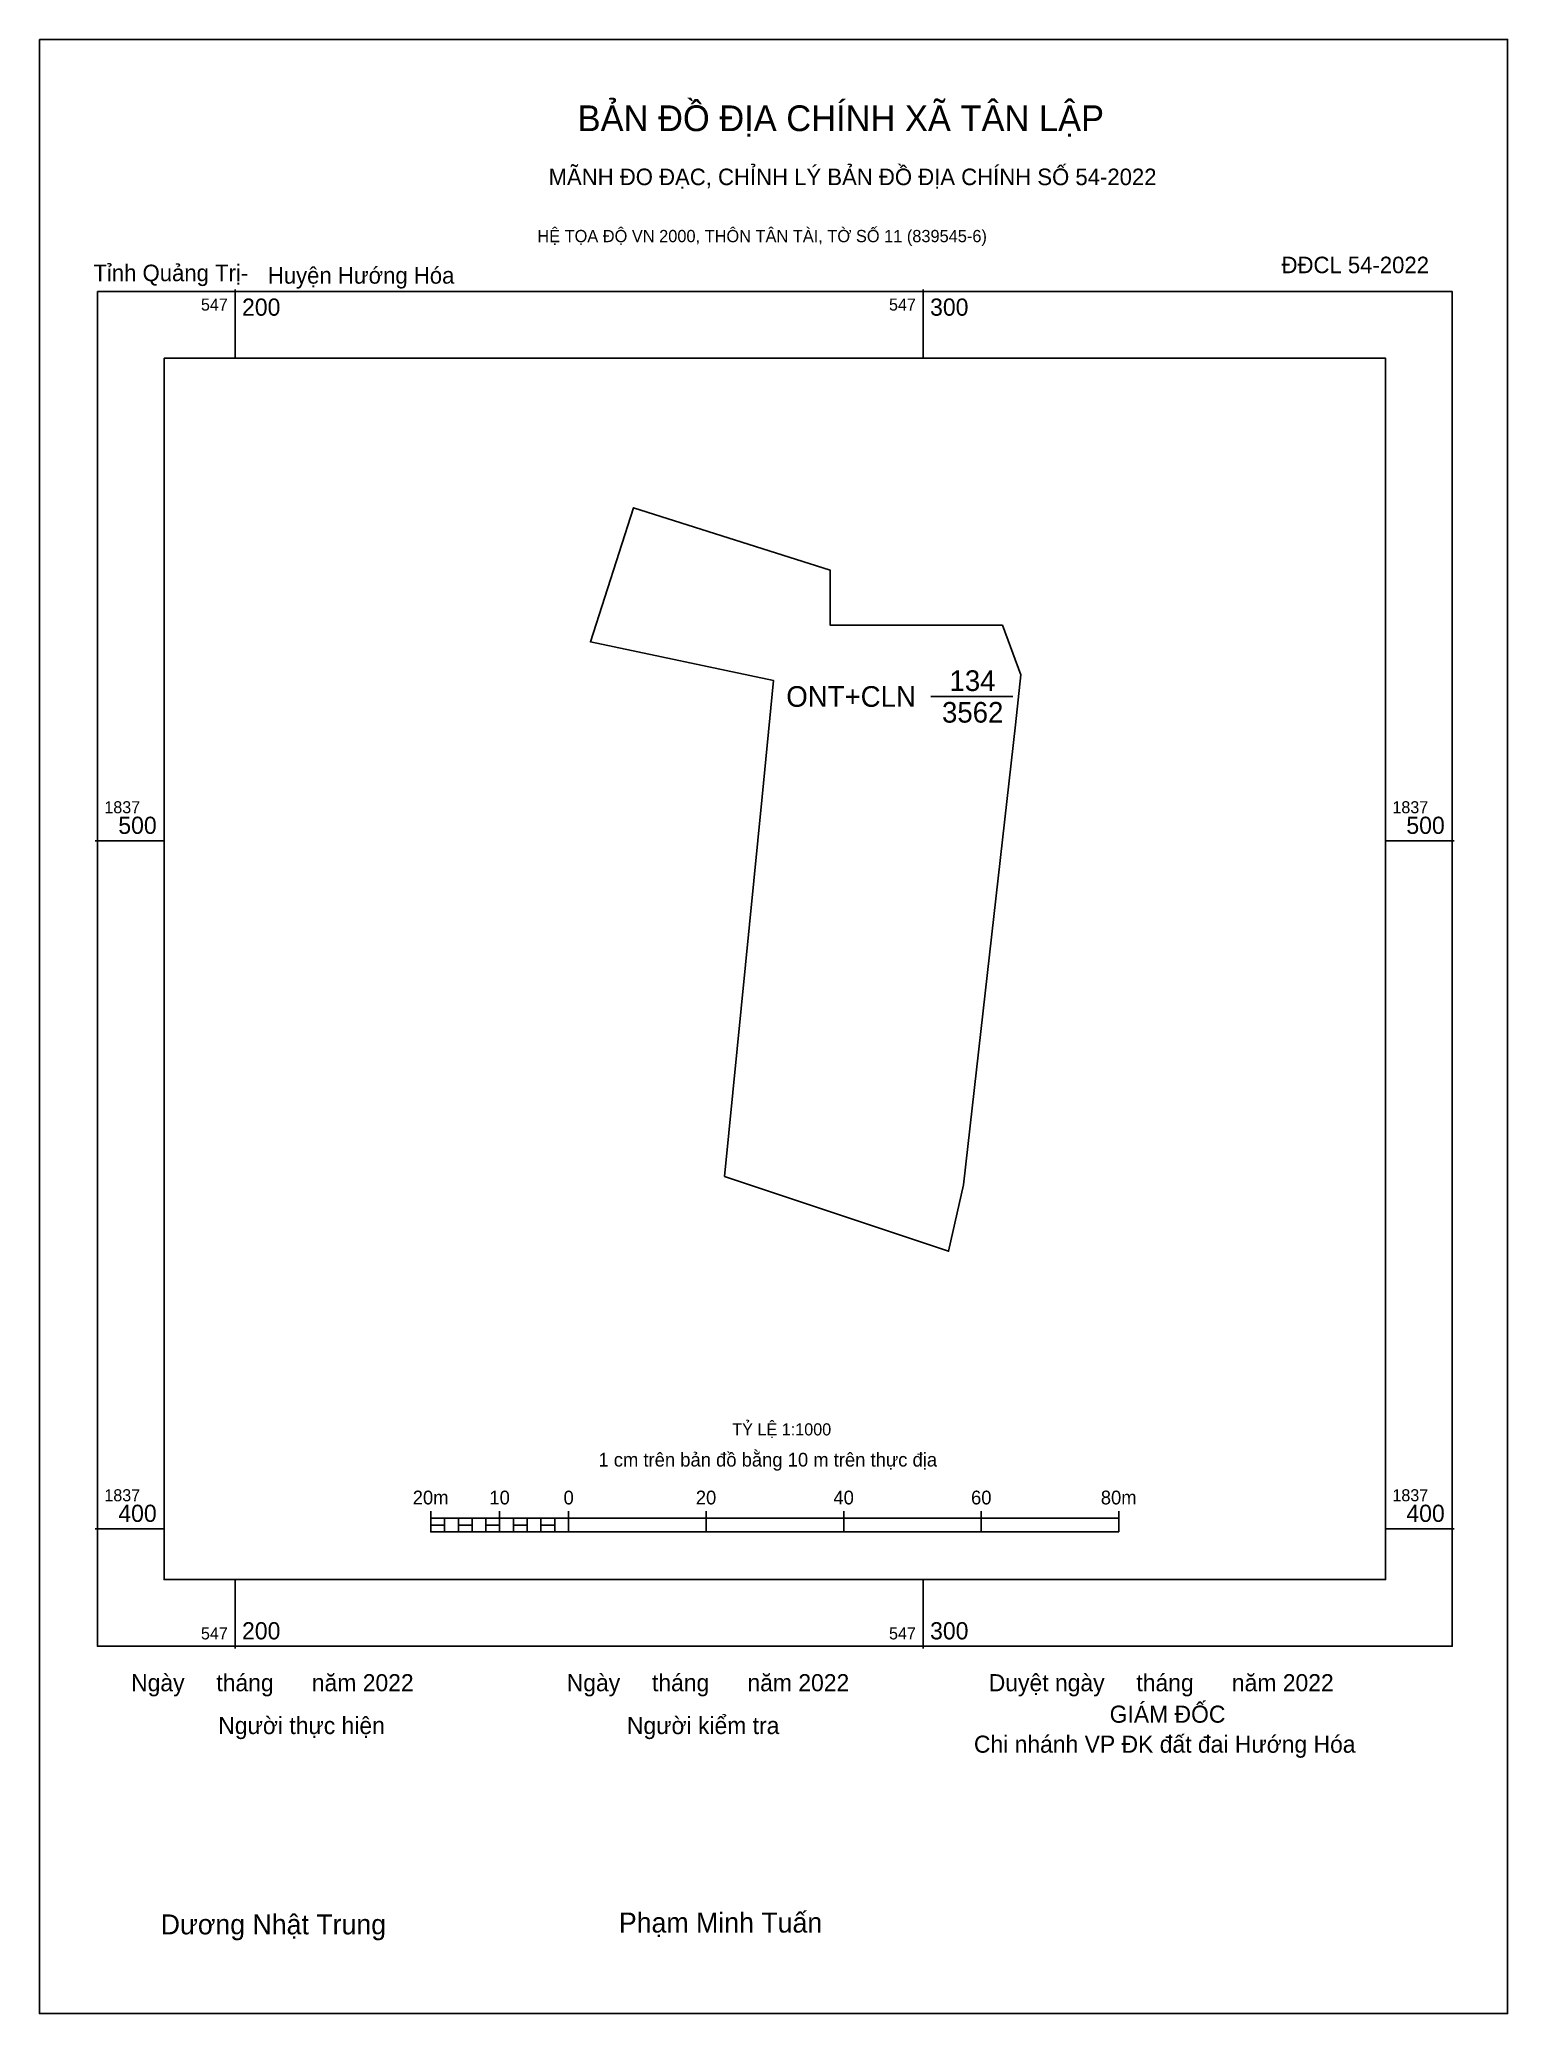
# Model space of a CAD drawing. Extents: x 547172 to 547385, y 1837330 to 1837616.
import ezdxf

# ---------------------------------------------------------------- set-up
doc = ezdxf.new("R2010")
doc.units = 0
for name, color, linetype in [('Level 10', 7, 'Continuous'), ('Level 13', 7, 'Continuous'), ('Level 15', 7, 'Continuous'), ('Level 27', 7, 'Continuous'), ('Level 6', 7, 'Continuous'), ('Level 62', 7, 'Continuous'), ('Level 63', 7, 'Continuous'), ('Level 9', 7, 'Continuous')]:
    doc.layers.add(name, color=color, linetype=linetype)

msp = doc.modelspace()

# ---------------------------------------------------------------- linework, layer by layer
at = {"layer": 'Level 10'}
msp.add_line((547301.09, 1837520.97), (547313.04, 1837520.97), dxfattribs=at)
msp.add_lwpolyline([(547251.66, 1837528.89), (547257.91, 1837548.41), (547286.5, 1837539.32), (547286.5, 1837531.32), (547311.5, 1837531.32), (547314.21, 1837524.11), (547313.39, 1837516.85), (547305.87, 1837450), (547303.69, 1837440.34), (547271.13, 1837451.22), (547276.59, 1837506.39), (547278.26, 1837523.28)], close=True, dxfattribs=at)
at = {"layer": 'Level 15'}
msp.add_lwpolyline([(547171.56, 1837616.46), (547384.92, 1837616.46), (547384.92, 1837329.54), (547171.56, 1837329.54)], close=True, dxfattribs=at)
at = {"layer": 'Level 27'}
for p, q in [((547311.5, 1837531.32), (547311.5, 1837531.33)), ((547251.66, 1837528.89), (547251.65, 1837528.89)), ((547251.66, 1837528.89), (547251.66, 1837528.88)), ((547276.59, 1837506.39), (547276.58, 1837506.39)), ((547271.13, 1837451.22), (547271.12, 1837451.23)), ((547303.69, 1837440.34), (547303.69, 1837440.33)), ((547303.69, 1837440.34), (547303.7, 1837440.34))]:
    msp.add_line(p, q, dxfattribs=at)
at = {"layer": 'Level 62'}
msp.add_lwpolyline([(547189.68, 1837570.12), (547367.19, 1837570.12), (547367.19, 1837392.61), (547189.68, 1837392.61)], close=True, dxfattribs=at)
at = {"layer": 'Level 63'}
for p, q in [((547200, 1837580.12), (547200, 1837570.12)), ((547300, 1837580.12), (547300, 1837570.12)), ((547179.68, 1837500), (547189.68, 1837500)), ((547367.19, 1837500), (547377.19, 1837500)), ((547228.44, 1837402.54), (547228.44, 1837399.54)), ((547228.44, 1837401.54), (547328.44, 1837401.54)), ((547230.44, 1837401.54), (547230.44, 1837399.54)), ((547232.44, 1837401.54), (547232.44, 1837399.54)), ((547234.44, 1837401.54), (547234.44, 1837399.54)), ((547236.44, 1837401.54), (547236.44, 1837399.54)), ((547238.44, 1837402.54), (547238.44, 1837399.54)), ((547238.44, 1837401.54), (547238.44, 1837399.54)), ((547240.44, 1837401.54), (547240.44, 1837399.54)), ((547242.44, 1837401.54), (547242.44, 1837399.54)), ((547244.44, 1837401.54), (547244.44, 1837399.54)), ((547246.44, 1837401.54), (547246.44, 1837399.54)), ((547248.44, 1837402.54), (547248.44, 1837399.54)), ((547248.44, 1837401.54), (547248.44, 1837399.54)), ((547268.44, 1837402.54), (547268.44, 1837399.54)), ((547288.44, 1837402.54), (547288.44, 1837399.54)), ((547308.44, 1837402.54), (547308.44, 1837399.54)), ((547328.44, 1837402.54), (547328.44, 1837399.54)), ((547179.68, 1837400), (547189.68, 1837400)), ((547228.44, 1837399.54), (547328.44, 1837399.54)), ((547367.19, 1837400), (547377.19, 1837400)), ((547200, 1837392.61), (547200, 1837382.61)), ((547300, 1837392.61), (547300, 1837382.61))]:
    msp.add_line(p, q, dxfattribs=at)
for points in [[(547179.99, 1837579.81), (547376.88, 1837579.81), (547376.88, 1837382.92), (547179.99, 1837382.92)], [(547228.44, 1837400.54), (547230.44, 1837400.54), (547230.44, 1837399.54), (547228.44, 1837399.54)], [(547228.44, 1837400.54), (547230.44, 1837400.54), (547230.44, 1837399.54), (547228.44, 1837399.54)], [(547232.44, 1837400.54), (547234.44, 1837400.54), (547234.44, 1837399.54), (547232.44, 1837399.54)], [(547236.44, 1837400.54), (547238.44, 1837400.54), (547238.44, 1837399.54), (547236.44, 1837399.54)], [(547240.44, 1837400.54), (547242.44, 1837400.54), (547242.44, 1837399.54), (547240.44, 1837399.54)], [(547244.44, 1837400.54), (547246.44, 1837400.54), (547246.44, 1837399.54), (547244.44, 1837399.54)]]:
    msp.add_lwpolyline(points, close=True, dxfattribs=at)

# ---------------------------------------------------------------- texts
at = {"layer": 'Level 13'}
for s, p in [('134', (547303.82, 1837521.77)), ('ONT+CLN', (547280.1, 1837519.47)), ('3562', (547302.73, 1837517.17))]:
    msp.add_text(s, height=3, dxfattribs=at).set_placement(p)
at = {"layer": 'Level 6'}
msp.add_text('TỶ LỆ 1:1000', height=1.7579, dxfattribs=at).set_placement((547272.25, 1837413.57))
at = {"layer": 'Level 63'}
for s, height, p in [('BẢN ĐỒ ĐỊA CHÍNH XÃ TÂN LẬP', 3.7437, (547249.78, 1837603.14)), ('MÃNH ĐO ĐẠC, CHỈNH LÝ BẢN ĐỒ ĐỊA CHÍNH SỐ 54-2022', 2.4022, (547245.55, 1837595.29)), ('HỆ TỌA ĐỘ VN 2000, THÔN TÂN TÀI, TỜ SỐ 11 (839545-6)', 1.7782, (547243.92, 1837587)), ('547', 1.75, (547195.03, 1837577.06)), ('200', 2.5, (547201, 1837576.31)), ('547', 1.75, (547295.03, 1837577.06)), ('300', 2.5, (547301, 1837576.31)), ('1837', 1.75, (547180.99, 1837504)), ('1837', 1.75, (547368.19, 1837504)), ('500', 2.5, (547183.02, 1837501)), ('500', 2.5, (547370.22, 1837501)), ('1 cm trên bản đồ bằng 10 m trên thực địa', 2, (547252.8, 1837409.04)), ('1837', 1.75, (547180.99, 1837404)), ('400', 2.5, (547183.02, 1837401)), ('20m', 2, (547225.81, 1837403.54)), ('10', 2, (547236.95, 1837403.54)), ('0', 2, (547247.73, 1837403.54)), ('20', 2, (547266.95, 1837403.54)), ('40', 2, (547286.95, 1837403.54)), ('60', 2, (547306.95, 1837403.54)), ('80m', 2, (547325.81, 1837403.54)), ('1837', 1.75, (547368.19, 1837404)), ('400', 2.5, (547370.22, 1837401)), ('200', 2.5, (547201, 1837383.92)), ('300', 2.5, (547301, 1837383.92)), ('547', 1.75, (547195.03, 1837383.92)), ('547', 1.75, (547295.03, 1837383.92)), ('Ngày     tháng      năm 2022', 2.4883, (547184.88, 1837376.38)), ('Ngày     tháng      năm 2022', 2.4883, (547248.19, 1837376.38)), ('Duyệt ngày     tháng      năm 2022', 2.4883, (547309.53, 1837376.38)), ('GIÁM ĐỐC', 2.488, (547327.1, 1837371.81)), ('Người thực hiện', 2.4883, (547197.55, 1837370.16)), ('Người kiểm tra', 2.4883, (547256.94, 1837370.16)), ('Chi nhánh VP ĐK đất đai Hướng Hóa', 2.4883, (547307.37, 1837367.45)), ('Dương Nhật Trung', 2.9024, (547189.18, 1837341.05)), ('Phạm Minh Tuấn', 2.9024, (547255.77, 1837341.31))]:
    msp.add_text(s, height=height, dxfattribs=at).set_placement(p)
at = {"layer": 'Level 9'}
for s, p in [('ĐĐCL 54-2022', (547352.08, 1837582.49)), ('Tỉnh Quảng Trị-', (547179.4, 1837581.33)), ('Huyện Hướng Hóa', (547204.75, 1837580.97))]:
    msp.add_text(s, height=2.4022, dxfattribs=at).set_placement(p)

doc.saveas('drawing.dxf')
